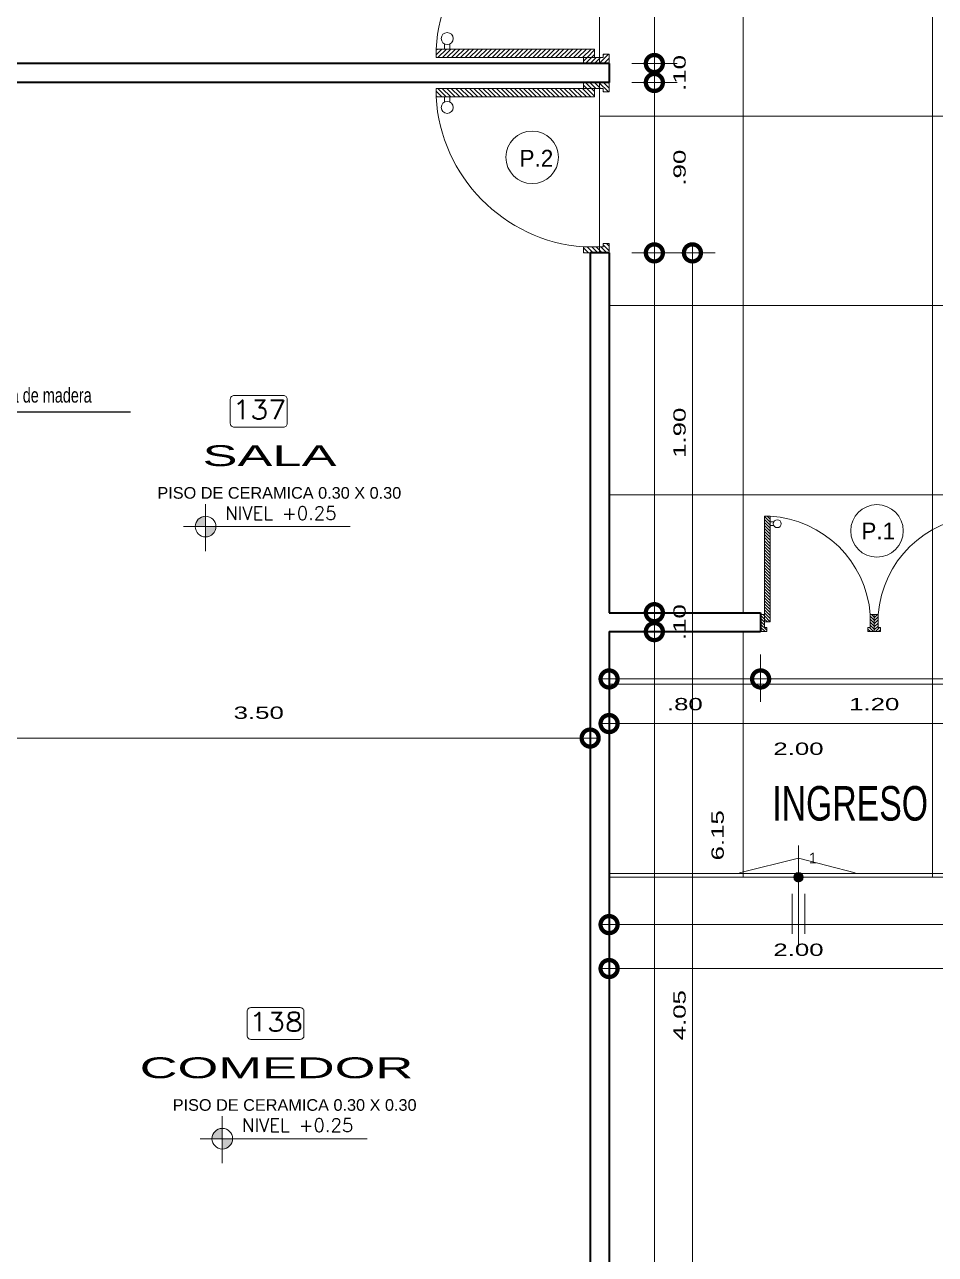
# Model space of a CAD drawing. Header units: inches. Extents: x 155.3 to 248.5, y 20.6 to 88.6.
# Drawn here: x 166.22 to 171.03, y 66.43 to 72.92 of the extents above; entities that cross this region are included whole.
import ezdxf
from ezdxf.enums import TextEntityAlignment as Align

# ---------------------------------------------------------------- set-up
doc = ezdxf.new("R2010")
doc.units = ezdxf.units.IN
doc.header["$MEASUREMENT"] = 0
doc.linetypes.add('CONTINUA', pattern=[0])
for name, color, linetype in [('COTAS', 252, 'Continuous'), ('ESCALERAS', 43, 'Continuous'), ('MURO', 7, 'Continuous'), ('PUERTAS', 23, 'Continuous'), ('TEXTOS PLANTA', 7, 'Continuous'), ('TEXTURAS', 251, 'Continuous')]:
    doc.layers.add(name, color=color, linetype=linetype)
doc.styles.add('Celso', font='swissel.ttf', dxfattribs={"width": 1.5})
doc.styles.add('ROMANS', font='romans', dxfattribs={"width": 1.1, "height": 1})
doc.styles.get("Standard").update_dxf_attribs({"font": 'arial.ttf'})
doc.dimstyles.new('PLANTA 1-50', dxfattribs={"dimtxt": 0.065, "dimasz": 0.18, "dimexe": 0.12, "dimexo": 0.12, "dimgap": 0.1, "dimtad": 2, "dimzin": 4, "dimdsep": 46, "dimtxsty": 'Celso', "dimblk": 'DOTSMALL', "dimcen": 0.065, "dimdle": 0.05, "dimclrd": 14, "dimclre": 251, "dimclrt": 256, "dimaunit": 1, "dimadec": 4, "dimazin": 1, "dimtfac": 1, "dimtix": 1, "dimtmove": 0, "dimatfit": 3, "dimldrblk": 'DOTSMALL', "dimfxl": 1, "dimlwd": 9, "dimlwe": 9, "dimarcsym": 0})
pattern_1 = [(315, (-96.529859, 5.184583), (-0.013258252, -0.013258252), [])]

# ---------------------------------------------------------------- blocks, each defined once
blk = doc.blocks.new('A$C2D8C4AFF')
at = {"lineweight": 0}
h = blk.add_hatch(dxfattribs=at)
h.set_pattern_fill('ANSI31', color=8, scale=0.15, angle=17, style=0)
h.set_pattern_definition(pattern_1)
h.paths.add_polyline_path([(0.035, 0.865), (0, 0.865), (0, 1.015), (0.055, 1.015), (0.055, 0.98), (0.035, 0.98)])
h = blk.add_hatch(dxfattribs=at)
h.set_pattern_fill('ANSI31', color=8, scale=0.15, angle=17, style=0)
h.set_pattern_definition(pattern_1)
h.paths.add_polyline_path([(1, 0.865), (0.965, 0.865), (0.965, 0.93), (0.965, 0.98), (0.945, 0.98), (0.945, 1.015), (1, 1.015)])
h = blk.add_hatch(dxfattribs=at)
h.set_pattern_fill('ANSI31', color=8, scale=0.15, angle=17, style=0)
h.set_pattern_definition(pattern_1)
h.paths.add_polyline_path([(0.965, 0), (0.915, 0), (0.915, 0.93), (0.965, 0.93)])
at = {"color": 32, "lineweight": 0}
for p, q in [((0, 0.865), (0, 1.015)), ((0.055, 1.015), (0, 1.015)), ((0.055, 0.98), (0.055, 1.015)), ((1, 1.015), (0.945, 1.015)), ((0.945, 0.98), (0.945, 1.015)), ((1, 0.865), (1, 1.015)), ((0.035, 0.865), (0.035, 0.98)), ((0.055, 0.98), (0.035, 0.98)), ((0.965, 0.98), (0.945, 0.98)), ((0.965, 0.865), (0.965, 0.98)), ((0.915, 0.93), (0.965, 0.93)), ((0.915, 0.93), (0.915, 0)), ((0.965, 0.93), (0.965, 0)), ((0, 0.865), (0.035, 0.865)), ((0.965, 0.865), (1, 0.865)), ((0.915, 0), (0.965, 0))]:
    blk.add_line(p, q, dxfattribs=at)
at = {"lineweight": 0}
for p, q in [((0.885, 0.08), (0.915, 0.08)), ((0.885, 0.05), (0.915, 0.05))]:
    blk.add_line(p, q, dxfattribs=at)
blk.add_circle((0.8534, 0.065), 0.035, dxfattribs=at)
blk.add_arc((0.9698, 0.9359), 0.9375, 184.33543, 266.64957, dxfattribs=at)
blk = doc.blocks.new('_DotSmall')
at = {"color": 0, "linetype": 'ByBlock', "lineweight": 0, "const_width": 0.5}
blk.add_lwpolyline([(-0.0625, 0, 1), (0.0625, 0, 1)], format="xyb", close=True, dxfattribs=at)
blk = doc.blocks.new('*D31')
at = {"layer": 'COTAS', "color": 14, "linetype": 'CONTINUA', "lineweight": 9, "transparency": 16777216}
blk.add_line((169.5474, 65.6176), (169.5474, 69.7689), dxfattribs=at)
at = {"layer": 'COTAS', "color": 251, "linetype": 'Continuous', "lineweight": 9, "transparency": 16777216}
blk.add_line((169.4284, 69.7189), (169.6674, 69.7189), dxfattribs=at)
at = {"layer": 'COTAS', "color": 251, "linetype": 'CONTINUA', "lineweight": 9, "transparency": 16777216}
blk.add_line((169.4284, 65.6676), (169.6674, 65.6676), dxfattribs=at)
at = {"layer": 'Defpoints', "color": 0, "lineweight": 0, "transparency": 16777216}
for p in [(169.3084, 69.7189), (169.5474, 69.7189), (169.3084, 65.6676)]:
    blk.add_point(p, dxfattribs=at)
at = {"layer": 'COTAS', "color": 14, "lineweight": 9, "transparency": 16777216, "xscale": 0.18, "yscale": 0.18, "zscale": 0.18}
for p, rotation in [((169.5474, 69.7189), 90), ((169.5474, 65.6676), 270)]:
    blk.add_blockref('_DotSmall', p, dxfattribs=dict(at, rotation=rotation))
at = {"layer": 'COTAS', "lineweight": 0, "transparency": 16777216, "insert": (169.6808, 67.6932), "char_height": 0.065, "attachment_point": 5, "rotation": 90, "style": 'Celso'}
blk.add_mtext('4.05', dxfattribs=at)
blk = doc.blocks.new('*D32')
at = {"layer": 'COTAS', "color": 14, "linetype": 'CONTINUA', "lineweight": 9, "transparency": 16777216}
for p, q in [((169.5474, 69.8189), (169.5474, 69.9989)), ((169.5474, 69.7189), (169.5474, 69.8189)), ((169.5474, 69.7189), (169.5474, 69.5389))]:
    blk.add_line(p, q, dxfattribs=at)
at = {"layer": 'COTAS', "color": 251, "linetype": 'Continuous', "lineweight": 9, "transparency": 16777216}
blk.add_line((169.4284, 69.8189), (169.6674, 69.8189), dxfattribs=at)
at = {"layer": 'COTAS', "color": 251, "linetype": 'CONTINUA', "lineweight": 9, "transparency": 16777216}
blk.add_line((169.4284, 69.7189), (169.6674, 69.7189), dxfattribs=at)
at = {"layer": 'Defpoints', "color": 0, "lineweight": 0, "transparency": 16777216}
for p in [(169.3084, 69.8189), (169.5474, 69.8189), (169.3084, 69.7189)]:
    blk.add_point(p, dxfattribs=at)
at = {"layer": 'COTAS', "color": 14, "lineweight": 9, "transparency": 16777216, "xscale": 0.18, "yscale": 0.18, "zscale": 0.18}
for p, rotation in [((169.5474, 69.8189), 270), ((169.5474, 69.7189), 90)]:
    blk.add_blockref('_DotSmall', p, dxfattribs=dict(at, rotation=rotation))
at = {"layer": 'COTAS', "lineweight": 0, "transparency": 16777216, "insert": (169.6808, 69.7689), "char_height": 0.065, "attachment_point": 5, "rotation": 90, "style": 'Celso'}
blk.add_mtext('.10', dxfattribs=at)
blk = doc.blocks.new('*D33')
at = {"layer": 'COTAS', "color": 14, "linetype": 'CONTINUA', "lineweight": 9, "transparency": 16777216}
blk.add_line((169.5474, 69.7689), (169.5474, 71.7689), dxfattribs=at)
at = {"layer": 'COTAS', "color": 251, "linetype": 'Continuous', "lineweight": 9, "transparency": 16777216}
blk.add_line((169.4284, 71.7189), (169.6674, 71.7189), dxfattribs=at)
at = {"layer": 'COTAS', "color": 251, "linetype": 'CONTINUA', "lineweight": 9, "transparency": 16777216}
blk.add_line((169.4284, 69.8189), (169.6674, 69.8189), dxfattribs=at)
at = {"layer": 'Defpoints', "color": 0, "lineweight": 0, "transparency": 16777216}
for p in [(169.3084, 71.7189), (169.5474, 71.7189), (169.3084, 69.8189)]:
    blk.add_point(p, dxfattribs=at)
at = {"layer": 'COTAS', "color": 14, "lineweight": 9, "transparency": 16777216, "xscale": 0.18, "yscale": 0.18, "zscale": 0.18}
for p, rotation in [((169.5474, 71.7189), 90), ((169.5474, 69.8189), 270)]:
    blk.add_blockref('_DotSmall', p, dxfattribs=dict(at, rotation=rotation))
at = {"layer": 'COTAS', "lineweight": 0, "transparency": 16777216, "insert": (169.6808, 70.7689), "char_height": 0.065, "attachment_point": 5, "rotation": 90, "style": 'Celso'}
blk.add_mtext('1.90', dxfattribs=at)
blk = doc.blocks.new('*D34')
at = {"layer": 'COTAS', "color": 251, "linetype": 'Continuous', "lineweight": 9, "transparency": 16777216}
blk.add_line((169.4284, 72.6189), (169.6674, 72.6189), dxfattribs=at)
at = {"layer": 'COTAS', "color": 14, "linetype": 'CONTINUA', "lineweight": 9, "transparency": 16777216}
blk.add_line((169.5474, 71.6689), (169.5474, 72.6689), dxfattribs=at)
at = {"layer": 'COTAS', "color": 251, "linetype": 'CONTINUA', "lineweight": 9, "transparency": 16777216}
blk.add_line((169.4284, 71.7189), (169.6674, 71.7189), dxfattribs=at)
at = {"layer": 'Defpoints', "color": 0, "lineweight": 0, "transparency": 16777216}
for p in [(169.3084, 72.6189), (169.5474, 72.6189), (169.3084, 71.7189)]:
    blk.add_point(p, dxfattribs=at)
at = {"layer": 'COTAS', "color": 14, "lineweight": 9, "transparency": 16777216, "xscale": 0.18, "yscale": 0.18, "zscale": 0.18}
for p, rotation in [((169.5474, 72.6189), 90), ((169.5474, 71.7189), 270)]:
    blk.add_blockref('_DotSmall', p, dxfattribs=dict(at, rotation=rotation))
at = {"layer": 'COTAS', "lineweight": 0, "transparency": 16777216, "insert": (169.6808, 72.1689), "char_height": 0.065, "attachment_point": 5, "rotation": 90, "style": 'Celso'}
blk.add_mtext('.90', dxfattribs=at)
blk = doc.blocks.new('*D35')
at = {"layer": 'COTAS', "color": 14, "linetype": 'CONTINUA', "lineweight": 9, "transparency": 16777216}
for p, q in [((169.5474, 72.7189), (169.5474, 72.8989)), ((169.5474, 72.6189), (169.5474, 72.7189)), ((169.5474, 72.6189), (169.5474, 72.4389))]:
    blk.add_line(p, q, dxfattribs=at)
at = {"layer": 'COTAS', "color": 251, "linetype": 'Continuous', "lineweight": 9, "transparency": 16777216}
blk.add_line((169.4284, 72.7189), (169.6674, 72.7189), dxfattribs=at)
at = {"layer": 'COTAS', "color": 251, "linetype": 'CONTINUA', "lineweight": 9, "transparency": 16777216}
blk.add_line((169.4284, 72.6189), (169.6674, 72.6189), dxfattribs=at)
at = {"layer": 'Defpoints', "color": 0, "lineweight": 0, "transparency": 16777216}
for p in [(169.3084, 72.7189), (169.5474, 72.7189), (169.3084, 72.6189)]:
    blk.add_point(p, dxfattribs=at)
at = {"layer": 'COTAS', "color": 14, "lineweight": 9, "transparency": 16777216, "xscale": 0.18, "yscale": 0.18, "zscale": 0.18}
for p, rotation in [((169.5474, 72.7189), 270), ((169.5474, 72.6189), 90)]:
    blk.add_blockref('_DotSmall', p, dxfattribs=dict(at, rotation=rotation))
at = {"layer": 'COTAS', "lineweight": 0, "transparency": 16777216, "insert": (169.6808, 72.6689), "char_height": 0.065, "attachment_point": 5, "rotation": 90, "style": 'Celso'}
blk.add_mtext('.10', dxfattribs=at)
blk = doc.blocks.new('*D36')
at = {"layer": 'COTAS', "color": 14, "linetype": 'CONTINUA', "lineweight": 9, "transparency": 16777216}
blk.add_line((169.5474, 72.6689), (169.5474, 73.6689), dxfattribs=at)
at = {"layer": 'COTAS', "color": 251, "linetype": 'Continuous', "lineweight": 9, "transparency": 16777216}
blk.add_line((169.4284, 73.6189), (169.6674, 73.6189), dxfattribs=at)
at = {"layer": 'COTAS', "color": 251, "linetype": 'CONTINUA', "lineweight": 9, "transparency": 16777216}
blk.add_line((169.4284, 72.7189), (169.6674, 72.7189), dxfattribs=at)
at = {"layer": 'Defpoints', "color": 0, "lineweight": 0, "transparency": 16777216}
for p in [(169.3084, 73.6189), (169.5474, 73.6189), (169.3084, 72.7189)]:
    blk.add_point(p, dxfattribs=at)
at = {"layer": 'COTAS', "color": 14, "lineweight": 9, "transparency": 16777216, "xscale": 0.18, "yscale": 0.18, "zscale": 0.18}
for p, rotation in [((169.5474, 73.6189), 90), ((169.5474, 72.7189), 270)]:
    blk.add_blockref('_DotSmall', p, dxfattribs=dict(at, rotation=rotation))
at = {"layer": 'COTAS', "lineweight": 0, "transparency": 16777216, "insert": (169.6808, 73.1689), "char_height": 0.065, "attachment_point": 5, "rotation": 90, "style": 'Celso'}
blk.add_mtext('.90', dxfattribs=at)
blk = doc.blocks.new('*D119')
at = {"layer": 'COTAS', "color": 14, "linetype": 'CONTINUA', "lineweight": 9, "transparency": 16777216}
blk.add_line((169.7485, 65.5176), (169.7485, 71.7689), dxfattribs=at)
at = {"layer": 'COTAS', "color": 251, "linetype": 'Continuous', "lineweight": 9, "transparency": 16777216}
blk.add_line((169.4284, 71.7189), (169.8685, 71.7189), dxfattribs=at)
at = {"layer": 'COTAS', "color": 251, "linetype": 'CONTINUA', "lineweight": 9, "transparency": 16777216}
blk.add_line((169.4284, 65.5676), (169.8685, 65.5676), dxfattribs=at)
at = {"layer": 'Defpoints', "color": 0, "lineweight": 0, "transparency": 16777216}
for p in [(169.3084, 71.7189), (169.7485, 71.7189), (169.3084, 65.5676)]:
    blk.add_point(p, dxfattribs=at)
at = {"layer": 'COTAS', "color": 14, "lineweight": 9, "transparency": 16777216, "xscale": 0.18, "yscale": 0.18, "zscale": 0.18}
for p, rotation in [((169.7485, 71.7189), 90), ((169.7485, 65.5676), 270)]:
    blk.add_blockref('_DotSmall', p, dxfattribs=dict(at, rotation=rotation))
at = {"layer": 'COTAS', "lineweight": 0, "transparency": 16777216, "insert": (169.8819, 68.6432), "char_height": 0.065, "attachment_point": 5, "rotation": 90, "style": 'Celso'}
blk.add_mtext('6.15', dxfattribs=at)
blk = doc.blocks.new('*D120')
at = {"layer": 'COTAS', "color": 251, "linetype": 'CONTINUA', "lineweight": 9, "transparency": 16777216}
blk.add_line((169.3084, 69.5989), (169.3084, 69.3489), dxfattribs=at)
at = {"layer": 'COTAS', "color": 251, "linetype": 'Continuous', "lineweight": 9, "transparency": 16777216}
blk.add_line((170.1084, 69.5989), (170.1084, 69.3489), dxfattribs=at)
at = {"layer": 'COTAS', "color": 14, "linetype": 'CONTINUA', "lineweight": 9, "transparency": 16777216}
blk.add_line((169.2584, 69.4689), (170.1584, 69.4689), dxfattribs=at)
at = {"layer": 'Defpoints', "color": 0, "lineweight": 0, "transparency": 16777216}
for p in [(169.3084, 69.7189), (170.1084, 69.7189), (170.1084, 69.4689)]:
    blk.add_point(p, dxfattribs=at)
at = {"layer": 'COTAS', "color": 14, "lineweight": 9, "transparency": 16777216, "xscale": 0.18, "yscale": 0.18, "zscale": 0.18, "rotation": 180}
blk.add_blockref('_DotSmall', (169.3084, 69.4689), dxfattribs=at)
at = {"layer": 'COTAS', "color": 14, "lineweight": 9, "transparency": 16777216, "xscale": 0.18, "yscale": 0.18, "zscale": 0.18}
blk.add_blockref('_DotSmall', (170.1084, 69.4689), dxfattribs=at)
at = {"layer": 'COTAS', "lineweight": 0, "transparency": 16777216, "insert": (169.7084, 69.3355), "char_height": 0.065, "attachment_point": 5, "style": 'Celso'}
blk.add_mtext('.80', dxfattribs=at)
blk = doc.blocks.new('*D121')
at = {"layer": 'COTAS', "color": 251, "linetype": 'CONTINUA', "lineweight": 9, "transparency": 16777216}
blk.add_line((170.1084, 69.5989), (170.1084, 69.3489), dxfattribs=at)
at = {"layer": 'COTAS', "color": 251, "linetype": 'Continuous', "lineweight": 9, "transparency": 16777216}
blk.add_line((171.3084, 69.5989), (171.3084, 69.3489), dxfattribs=at)
at = {"layer": 'COTAS', "color": 14, "linetype": 'CONTINUA', "lineweight": 9, "transparency": 16777216}
blk.add_line((170.0584, 69.4689), (171.3584, 69.4689), dxfattribs=at)
at = {"layer": 'Defpoints', "color": 0, "lineweight": 0, "transparency": 16777216}
for p in [(170.1084, 69.7189), (171.3084, 69.7189), (171.3084, 69.4689)]:
    blk.add_point(p, dxfattribs=at)
at = {"layer": 'COTAS', "color": 14, "lineweight": 9, "transparency": 16777216, "xscale": 0.18, "yscale": 0.18, "zscale": 0.18, "rotation": 180}
blk.add_blockref('_DotSmall', (170.1084, 69.4689), dxfattribs=at)
at = {"layer": 'COTAS', "color": 14, "lineweight": 9, "transparency": 16777216, "xscale": 0.18, "yscale": 0.18, "zscale": 0.18}
blk.add_blockref('_DotSmall', (171.3084, 69.4689), dxfattribs=at)
at = {"layer": 'COTAS', "lineweight": 0, "transparency": 16777216, "insert": (170.7084, 69.3355), "char_height": 0.065, "attachment_point": 5, "style": 'Celso'}
blk.add_mtext('1.20', dxfattribs=at)
blk = doc.blocks.new('*D122')
at = {"layer": 'COTAS', "color": 251, "linetype": 'CONTINUA', "lineweight": 9, "transparency": 16777216}
blk.add_line((169.3084, 69.5989), (169.3084, 69.1133), dxfattribs=at)
at = {"layer": 'COTAS', "color": 251, "linetype": 'Continuous', "lineweight": 9, "transparency": 16777216}
blk.add_line((171.3084, 69.5989), (171.3084, 69.1133), dxfattribs=at)
at = {"layer": 'COTAS', "color": 14, "linetype": 'CONTINUA', "lineweight": 9, "transparency": 16777216}
blk.add_line((169.2584, 69.2333), (171.3584, 69.2333), dxfattribs=at)
at = {"layer": 'Defpoints', "color": 0, "lineweight": 0, "transparency": 16777216}
for p in [(169.3084, 69.7189), (171.3084, 69.7189), (171.3084, 69.2333)]:
    blk.add_point(p, dxfattribs=at)
at = {"layer": 'COTAS', "color": 14, "lineweight": 9, "transparency": 16777216, "xscale": 0.18, "yscale": 0.18, "zscale": 0.18, "rotation": 180}
blk.add_blockref('_DotSmall', (169.3084, 69.2333), dxfattribs=at)
at = {"layer": 'COTAS', "color": 14, "lineweight": 9, "transparency": 16777216, "xscale": 0.18, "yscale": 0.18, "zscale": 0.18}
blk.add_blockref('_DotSmall', (171.3084, 69.2333), dxfattribs=at)
at = {"layer": 'COTAS', "lineweight": 0, "transparency": 16777216, "insert": (170.3084, 69.0999), "char_height": 0.065, "attachment_point": 5, "style": 'Celso'}
blk.add_mtext('2.00', dxfattribs=at)
blk = doc.blocks.new('*D148')
at = {"layer": 'COTAS', "color": 251, "linetype": 'Continuous', "lineweight": 9, "transparency": 16777216}
blk.add_line((169.3084, 68.3016), (169.3084, 68.0517), dxfattribs=at)
at = {"layer": 'COTAS', "color": 251, "linetype": 'CONTINUA', "lineweight": 9, "transparency": 16777216}
blk.add_line((171.3084, 68.3016), (171.3084, 68.0517), dxfattribs=at)
at = {"layer": 'COTAS', "color": 14, "linetype": 'CONTINUA', "lineweight": 9, "transparency": 16777216}
blk.add_line((171.3584, 68.1717), (169.2584, 68.1717), dxfattribs=at)
at = {"layer": 'Defpoints', "color": 0, "lineweight": 0, "transparency": 16777216}
for p in [(169.3084, 68.4216), (171.3084, 68.4216), (169.3084, 68.1717)]:
    blk.add_point(p, dxfattribs=at)
at = {"layer": 'COTAS', "color": 14, "lineweight": 9, "transparency": 16777216, "xscale": 0.18, "yscale": 0.18, "zscale": 0.18, "rotation": 180}
blk.add_blockref('_DotSmall', (169.3084, 68.1717), dxfattribs=at)
at = {"layer": 'COTAS', "color": 14, "lineweight": 9, "transparency": 16777216, "xscale": 0.18, "yscale": 0.18, "zscale": 0.18}
blk.add_blockref('_DotSmall', (171.3084, 68.1717), dxfattribs=at)
at = {"layer": 'COTAS', "lineweight": 0, "transparency": 16777216, "insert": (170.3084, 68.0383), "char_height": 0.065, "attachment_point": 5, "style": 'Celso'}
blk.add_mtext('2.00', dxfattribs=at)
blk = doc.blocks.new('*D149')
at = {"layer": 'COTAS', "color": 251, "linetype": 'CONTINUA', "lineweight": 9, "transparency": 16777216}
blk.add_line((169.3084, 68.3016), (169.3084, 67.8197), dxfattribs=at)
at = {"layer": 'COTAS', "color": 251, "linetype": 'Continuous', "lineweight": 9, "transparency": 16777216}
blk.add_line((177.7084, 68.3016), (177.7084, 67.8197), dxfattribs=at)
at = {"layer": 'COTAS', "color": 14, "linetype": 'CONTINUA', "lineweight": 9, "transparency": 16777216}
blk.add_line((169.2584, 67.9397), (177.7584, 67.9397), dxfattribs=at)
at = {"layer": 'Defpoints', "color": 0, "lineweight": 0, "transparency": 16777216}
for p in [(169.3084, 68.4216), (177.7084, 68.4216), (177.7084, 67.9397)]:
    blk.add_point(p, dxfattribs=at)
at = {"layer": 'COTAS', "color": 14, "lineweight": 9, "transparency": 16777216, "xscale": 0.18, "yscale": 0.18, "zscale": 0.18, "rotation": 180}
blk.add_blockref('_DotSmall', (169.3084, 67.9397), dxfattribs=at)
at = {"layer": 'COTAS', "color": 14, "lineweight": 9, "transparency": 16777216, "xscale": 0.18, "yscale": 0.18, "zscale": 0.18}
blk.add_blockref('_DotSmall', (177.7084, 67.9397), dxfattribs=at)
at = {"layer": 'COTAS', "lineweight": 0, "transparency": 16777216, "insert": (173.5084, 67.8063), "char_height": 0.065, "attachment_point": 5, "style": 'Celso'}
blk.add_mtext('8.40', dxfattribs=at)
blk = doc.blocks.new('*D243')
at = {"layer": 'COTAS', "color": 251, "linetype": 'CONTINUA', "lineweight": 9, "transparency": 16777216}
blk.add_line((165.7084, 68.718), (165.7084, 69.2768), dxfattribs=at)
at = {"layer": 'COTAS', "color": 251, "linetype": 'Continuous', "lineweight": 9, "transparency": 16777216}
blk.add_line((169.2084, 68.718), (169.2084, 69.2768), dxfattribs=at)
at = {"layer": 'COTAS', "color": 14, "linetype": 'CONTINUA', "lineweight": 9, "transparency": 16777216}
blk.add_line((165.6584, 69.1568), (169.2584, 69.1568), dxfattribs=at)
at = {"layer": 'Defpoints', "color": 0, "lineweight": 0, "transparency": 16777216}
for p in [(169.2084, 69.1568), (165.7084, 68.598), (169.2084, 68.598)]:
    blk.add_point(p, dxfattribs=at)
at = {"layer": 'COTAS', "color": 14, "lineweight": 9, "transparency": 16777216, "xscale": 0.18, "yscale": 0.18, "zscale": 0.18, "rotation": 180}
blk.add_blockref('_DotSmall', (165.7084, 69.1568), dxfattribs=at)
at = {"layer": 'COTAS', "color": 14, "lineweight": 9, "transparency": 16777216, "xscale": 0.18, "yscale": 0.18, "zscale": 0.18}
blk.add_blockref('_DotSmall', (169.2084, 69.1568), dxfattribs=at)
at = {"layer": 'COTAS', "lineweight": 0, "transparency": 16777216, "insert": (167.4584, 69.2901), "char_height": 0.065, "attachment_point": 5, "style": 'Celso'}
blk.add_mtext('3.50', dxfattribs=at)

msp = doc.modelspace()

# ---------------------------------------------------------------- hatches: boundary and pattern name
at = {"layer": 'ESCALERAS', "lineweight": 0}
h = msp.add_hatch(color=256, dxfattribs=at)
h.paths.add_polyline_path([(170.3084, 68.4466), (170.3084, 68.4216), (170.3334, 68.4216, 0.414214)])
h.paths.add_polyline_path([(170.3084, 68.4466, 0.414214), (170.2834, 68.4216), (170.3084, 68.4216)])
h.paths.add_polyline_path([(170.3084, 68.4216), (170.2834, 68.4216, 0.414214), (170.3084, 68.3966)])
h.paths.add_polyline_path([(170.3334, 68.4216), (170.3084, 68.4216), (170.3084, 68.3966, 0.414214)])
at = {"layer": 'TEXTOS PLANTA', "lineweight": 9}
h = msp.add_hatch(color=7, dxfattribs=at)
h.paths.add_polyline_path([(167.1231, 70.2736), (167.1777, 70.2736), (167.1777, 70.3282, 0.414214)])
h.paths.add_polyline_path([(167.1777, 70.2736), (167.1777, 70.2189, 0.414214), (167.2323, 70.2736)])
h = msp.add_hatch(color=7, dxfattribs=at)
h.paths.add_polyline_path([(167.2114, 67.0412), (167.2661, 67.0412), (167.2661, 67.0958, 0.414214)])
h.paths.add_polyline_path([(167.2661, 67.0412), (167.2661, 66.9866, 0.414214), (167.3207, 67.0412)])
at = {"layer": 'TEXTURAS', "lineweight": 0}
h = msp.add_hatch(dxfattribs=at)
h.set_pattern_fill('_USER', color=251, angle=90, style=0, double=1, pattern_type=0)
h.set_pattern_definition([(90, (0.0162, 1.4411), (-1, 6e-17), []), (180, (0.0162, 1.4411), (-1e-16, -1), [])])
h.paths.add_polyline_path([(177.7584, 72.5874), (177.7399, 72.5874), (177.7399, 72.5694), (177.7084, 72.5694), (177.7084, 72.6189), (177.7084, 72.7189), (177.7084, 72.7189), (177.7084, 72.7684), (177.7399, 72.7684), (177.7399, 72.7504), (177.7584, 72.7504), (177.7584, 73.5874), (177.7399, 73.5874), (177.7399, 73.5694), (177.7084, 73.5694), (177.7084, 73.6189), (169.3084, 73.6189), (169.3084, 73.5694), (169.2769, 73.5694), (169.2769, 73.5874), (169.2584, 73.5874), (169.2584, 72.7504), (169.2769, 72.7504), (169.2769, 72.7684), (169.3084, 72.7684), (169.3084, 72.7189), (169.3084, 72.6189), (169.3084, 72.6189), (169.3084, 72.5694), (169.2769, 72.5694), (169.2769, 72.5874), (169.2584, 72.5874), (169.2584, 71.7504), (169.2769, 71.7504), (169.2769, 71.7684), (169.3084, 71.7684), (169.3084, 71.7189), (169.3084, 69.8189), (170.1084, 69.8189), (170.1084, 69.8089), (170.1294, 69.8089), (170.1294, 70.3279), (170.1594, 70.3279, -0.375448), (170.6874, 69.8089), (170.7084, 69.8089), (170.7294, 69.8089, -0.375448), (171.2574, 70.3279), (171.2874, 70.3279), (171.2874, 69.8089), (171.3084, 69.8089), (171.3084, 71.2216), (171.4084, 71.2216), (171.5084, 71.2216), (172.7084, 71.2216), (172.9084, 71.2216), (172.9084, 70.8216), (173.1384, 70.8216), (173.1384, 70.8216), (173.8884, 70.8216), (173.8884, 70.8216), (174.1084, 70.8216), (174.1084, 71.2216), (174.3084, 71.2216), (175.5084, 71.2216), (175.6084, 71.2216), (175.7084, 71.2216), (175.7084, 69.8089), (175.7294, 69.8089), (175.7294, 70.3279), (175.7594, 70.3279, -0.375448), (176.2874, 69.8089), (176.3084, 69.8089), (176.3294, 69.8089, -0.375448), (176.8574, 70.3279), (176.8874, 70.3279), (176.8874, 69.8089), (176.9084, 69.8089), (176.9084, 69.8189), (177.7084, 69.8189), (177.7084, 71.7189), (177.7084, 71.7684), (177.7399, 71.7684), (177.7399, 71.7504), (177.7584, 71.7504)])
h.paths.add_polyline_path([(171.3084, 69.7189), (171.2754, 69.7189), (171.2754, 69.7399), (171.2874, 69.7399), (171.2874, 69.7699), (171.2574, 69.7699), (171.2574, 70.2799), (171.2394, 70.2799, -0.799884), (171.1994, 70.2889, -0.799884), (171.2394, 70.2979), (171.2574, 70.2979), (171.2574, 70.3279, 0.375448), (170.7294, 69.8089), (170.7294, 69.7399), (170.7414, 69.7399), (170.7414, 69.7189), (170.7084, 69.7189), (170.6754, 69.7189), (170.6754, 69.7399), (170.6874, 69.7399), (170.6874, 69.8089, 0.375448), (170.1594, 70.3279), (170.1594, 70.2979), (170.1774, 70.2979, -0.799884), (170.2174, 70.2889, -0.799884), (170.1774, 70.2799), (170.1594, 70.2799), (170.1594, 69.7699), (170.1294, 69.7699), (170.1294, 69.7399), (170.1414, 69.7399), (170.1414, 69.7189), (170.1084, 69.7189), (169.3084, 69.7189), (169.3084, 68.4216), (171.3084, 68.4216)])
h.paths.add_polyline_path([(177.7084, 69.7189), (176.9084, 69.7189), (176.8754, 69.7189), (176.8754, 69.7399), (176.8874, 69.7399), (176.8874, 69.7699), (176.8574, 69.7699), (176.8574, 70.2799), (176.8394, 70.2799, -0.799884), (176.7994, 70.2889, -0.799884), (176.8394, 70.2979), (176.8574, 70.2979), (176.8574, 70.3279, 0.375448), (176.3294, 69.8089), (176.3294, 69.7399), (176.3414, 69.7399), (176.3414, 69.7189), (176.3084, 69.7189), (176.2754, 69.7189), (176.2754, 69.7399), (176.2874, 69.7399), (176.2874, 69.8089, 0.375448), (175.7594, 70.3279), (175.7594, 70.2979), (175.7774, 70.2979, -0.799884), (175.8174, 70.2889, -0.799884), (175.7774, 70.2799), (175.7594, 70.2799), (175.7594, 69.7699), (175.7294, 69.7699), (175.7294, 69.7399), (175.7414, 69.7399), (175.7414, 69.7189), (175.7084, 69.7189), (175.7084, 68.4216), (177.7084, 68.4216)])

# ---------------------------------------------------------------- linework, layer by layer
msp.add_lwpolyline([(165.7355, 70.7743), (165.6625, 70.7013), (165.9625, 70.8797), (166.7814, 70.8797)])
at = {"layer": 'ESCALERAS', "lineweight": 0}
for points in [[(170.3084, 68.5897), (170.3084, 68.0564)], [(169.9973, 68.4453), (170.3084, 68.5231), (170.6084, 68.4453)], [(170.2751, 68.3342), (170.2751, 68.1231)], [(170.3418, 68.3342), (170.3418, 68.1231)]]:
    msp.add_lwpolyline(points, dxfattribs=at)
msp.add_circle((170.3084, 68.4216), 0.025, dxfattribs=at)
at = {"layer": 'MURO', "color": 7, "lineweight": 40}
for p, q in [((169.3084, 72.7189), (165.7084, 72.7189)), ((169.3084, 72.7189), (169.3084, 72.6189)), ((169.3084, 72.6189), (165.7084, 72.6189)), ((169.2084, 71.7189), (169.2084, 65.6676)), ((169.3084, 71.7189), (169.2084, 71.7189)), ((169.3084, 71.7189), (169.3084, 69.8189)), ((169.3084, 69.8189), (170.1084, 69.8189)), ((170.1084, 69.8189), (170.1084, 69.7189)), ((169.3084, 69.7189), (170.1084, 69.7189)), ((169.3084, 69.7189), (169.3084, 65.5676))]:
    msp.add_line(p, q, dxfattribs=at)
at = {"layer": 'TEXTOS PLANTA', "color": 7, "lineweight": 9}
for p, q in [((167.1777, 70.3924), (167.1777, 70.1442)), ((167.0605, 70.2736), (167.942, 70.2736)), ((167.2661, 67.16), (167.2661, 66.9119)), ((167.1489, 67.0412), (168.0303, 67.0412))]:
    msp.add_line(p, q, dxfattribs=at)
for points in [[(167.3284, 70.9656), (167.589, 70.9656, -0.414214), (167.609, 70.9456), (167.609, 70.8182, -0.414214), (167.589, 70.7982), (167.3284, 70.7982, -0.414214), (167.3084, 70.8182), (167.3084, 70.9456, -0.414214)], [(167.4167, 67.7333), (167.6773, 67.7333, -0.414214), (167.6973, 67.7133), (167.6973, 67.5858, -0.414214), (167.6773, 67.5658), (167.4167, 67.5658, -0.414214), (167.3967, 67.5858), (167.3967, 67.7133, -0.414214)]]:
    msp.add_lwpolyline(points, format="xyb", close=True, dxfattribs=at)
at = {"layer": 'TEXTOS PLANTA', "lineweight": 0}
for centre in [(168.9023, 72.2238), (170.7228, 70.2508)]:
    msp.add_circle(centre, 0.1387, dxfattribs=at)
at = {"layer": 'TEXTOS PLANTA', "color": 7, "lineweight": 9}
for centre in [(167.1777, 70.2736), (167.2661, 67.0412)]:
    msp.add_circle(centre, 0.0546, dxfattribs=at)
at = {"layer": 'TEXTURAS', "color": 251, "lineweight": 0}
for p, q in [((169.2584, 72.7189), (169.2584, 73.6189)), ((169.2584, 72.6189), (169.2584, 71.7189)), ((171.3084, 68.4216), (169.3084, 68.4216))]:
    msp.add_line(p, q, dxfattribs=at)

# ---------------------------------------------------------------- block references
at = {"layer": 'PUERTAS', "lineweight": 0}
for p, xscale, yscale, zscale, rotation in [((168.3949, 73.6189), 0.9000000000000125, 0.9000000000000125, 0.9000000000000125, 270), ((168.3949, 71.7189), -0.9000000000000125, 0.9000000000000125, 0.9000000000000125, 270), ((170.7084, 70.3279), 0.5999900018885517, 0.5999900018885517, 0.5999900018885517, 180), ((170.7084, 70.3279), -0.5999900018885517, 0.5999900018885517, 0.5999900018885517, 180)]:
    msp.add_blockref('A$C2D8C4AFF', p, dxfattribs=dict(at, xscale=xscale, yscale=yscale, zscale=zscale, rotation=rotation))

# ---------------------------------------------------------------- texts
at = {"width": 0.7}
for s, height, p in [('celosia de madera', 0.077838, (165.9544, 70.9283)), ('INGRESO', 0.18238, (170.1702, 68.7209))]:
    msp.add_text(s, height=height, dxfattribs=at).set_placement(p)
at = {"layer": 'ESCALERAS', "lineweight": 0, "insert": (170.364, 68.5231), "char_height": 0.055556, "width": 0.088889, "attachment_point": 4}
msp.add_mtext('{\\fComic Sans MS|b0|i0|c1|p15;1}', dxfattribs=at)
at = {"layer": 'TEXTOS PLANTA', "color": 7, "lineweight": 9, "style": 'ROMANS', "width": 1.1}
for s, p in [('137', (167.4615, 70.8907)), ('138', (167.5499, 67.6584))]:
    msp.add_text(s, height=0.1, dxfattribs=at).set_placement(p, align=Align.MIDDLE_CENTER)
at = {"layer": 'TEXTOS PLANTA', "color": 7, "lineweight": 9, "width": 1.8}
for s, p in [('SALA', (167.1618, 70.593)), ('COMEDOR', (166.8299, 67.3606))]:
    msp.add_text(s, height=0.11, dxfattribs=at).set_placement(p)
at = {"layer": 'TEXTOS PLANTA', "color": 7, "lineweight": 9}
for p in [(166.9234, 70.4208), (167.0043, 67.1884)]:
    msp.add_text('PISO DE CERAMICA 0.30 X 0.30', height=0.061427, dxfattribs=at).set_placement(p)
at = {"layer": 'TEXTOS PLANTA', "color": 7, "lineweight": 9, "style": 'ROMANS'}
for p in [(167.2812, 70.3095), (167.3696, 67.0772)]:
    msp.add_text('NIVEL +0.25', height=0.07, dxfattribs=at).set_placement(p)
at = {"layer": 'TEXTOS PLANTA', "color": 7, "lineweight": 9, "char_height": 0.088889, "width": 0.355556, "attachment_point": 4}
for s, insert in [('{\\fCentury Gothic|b0|i0|c1|p15;P.2}', (168.8353, 72.2186)), ('{\\fCentury Gothic|b0|i0|c1|p15;P.1}', (170.6405, 70.2503))]:
    msp.add_mtext(s, dxfattribs=dict(at, insert=insert))

# ---------------------------------------------------------------- dimensions: what is measured, and where the dimension line sits
at = {"layer": 'COTAS', "lineweight": 0}
for base, p1, p2, picture, middle in [((169.5474, 73.6189), (169.3084, 72.7189), (169.3084, 73.6189), '*D36', (169.6808, 73.1689)), ((169.5474, 72.7189), (169.3084, 72.6189), (169.3084, 72.7189), '*D35', (169.6808, 72.6689)), ((169.5474, 72.6189), (169.3084, 71.7189), (169.3084, 72.6189), '*D34', (169.6808, 72.1689)), ((169.5474, 71.7189), (169.3084, 69.8189), (169.3084, 71.7189), '*D33', (169.6808, 70.7689)), ((169.5474, 69.8189), (169.3084, 69.7189), (169.3084, 69.8189), '*D32', (169.6808, 69.7689)), ((169.5474, 69.7189), (169.3084, 65.6676), (169.3084, 69.7189), '*D31', (169.6808, 67.6932))]:
    dim = msp.add_linear_dim(base=base, p1=p1, p2=p2, angle=90, dimstyle='PLANTA 1-50', override={"dimtmove": 1}, dxfattribs=at)
    dim.commit()
    dim.dimension.update_dxf_attribs({"geometry": picture, "text_midpoint": middle})
dim = msp.add_linear_dim(base=(169.7485, 71.7189), p1=(169.3084, 65.5676), p2=(169.3084, 71.7189), angle=90, dimstyle='PLANTA 1-50', dxfattribs=at)
dim.commit()
dim.dimension.update_dxf_attribs({"geometry": '*D119', "text_midpoint": (169.8819, 68.6432)})
for base, p1, p2, picture, middle in [((170.1084, 69.4689), (169.3084, 69.7189), (170.1084, 69.7189), '*D120', (169.7084, 69.3355)), ((171.3084, 69.2333), (169.3084, 69.7189), (171.3084, 69.7189), '*D122', (170.3084, 69.0999)), ((169.2084, 69.1568), (165.7084, 68.598), (169.2084, 68.598), '*D243', (167.4584, 69.2901)), ((177.7084, 67.9397), (169.3084, 68.4216), (177.7084, 68.4216), '*D149', (173.5084, 67.8063))]:
    dim = msp.add_linear_dim(base=base, p1=p1, p2=p2, dimstyle='PLANTA 1-50', dxfattribs=at)
    dim.commit()
    dim.dimension.update_dxf_attribs({"geometry": picture, "text_midpoint": middle})
for base, p1, p2, picture, middle in [((171.3084, 69.4689), (170.1084, 69.7189), (171.3084, 69.7189), '*D121', (170.7084, 69.3355)), ((169.3084, 68.1717), (171.3084, 68.4216), (169.3084, 68.4216), '*D148', (170.3084, 68.0383))]:
    dim = msp.add_linear_dim(base=base, p1=p1, p2=p2, dimstyle='PLANTA 1-50', override={"dimtmove": 1}, dxfattribs=at)
    dim.commit()
    dim.dimension.update_dxf_attribs({"geometry": picture, "text_midpoint": middle})

doc.saveas('drawing.dxf')
